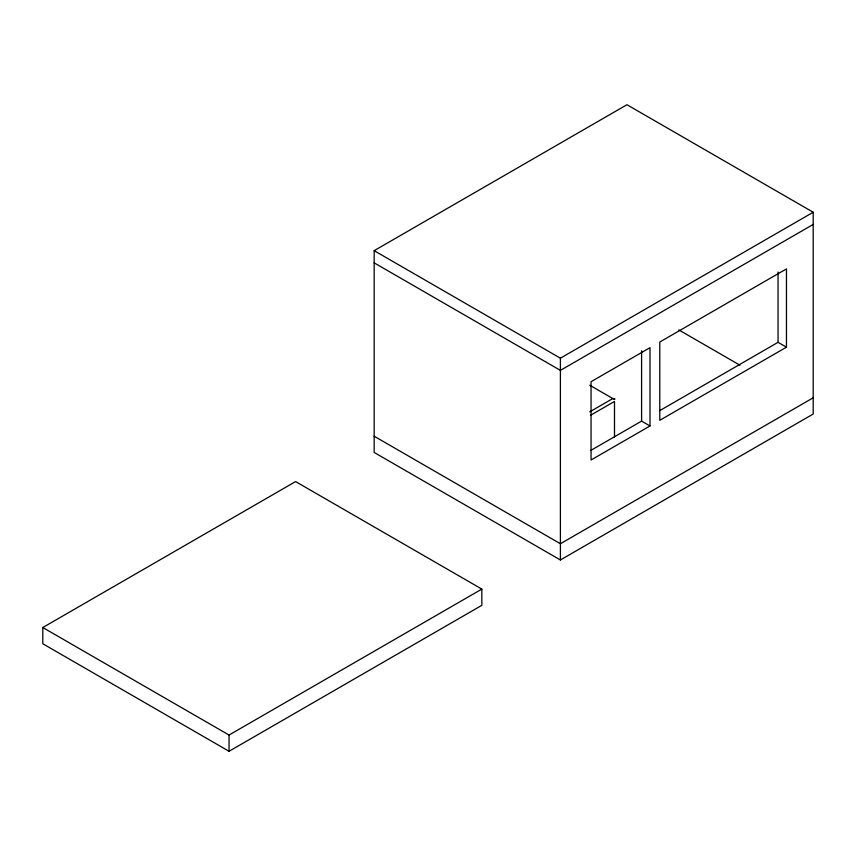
<?xml version="1.0" encoding="UTF-8"?>
<svg xmlns="http://www.w3.org/2000/svg" width="856" height="856" viewBox="0 0 856 856"><rect width="100%" height="100%" fill="white"/><g stroke="black" fill="none" stroke-linecap="round" stroke-linejoin="round"><path stroke-width="1.28" d="M374.158 250.669L626.956 104.721L813.2 212.245L813.2 414.026L560.402 559.974L374.158 452.45L374.158 250.669L560.402 358.193L813.2 212.245M42.8 627.523L295.598 481.575L481.842 589.099L481.842 605.331L229.044 751.279L42.8 643.755L42.8 627.523L229.044 735.047L481.842 589.099M813.2 224.433L560.402 370.38L374.158 262.856M589.763 411.854L612.821 398.532A4.259 3.478 0 0 1 614.983 398.971M590.544 415.278L614.501 401.443L614.501 437.084M590.736 450.47L641.593 421.109L650.004 425.967L650.004 347.675L591.057 381.701L591.057 459.993L650.004 425.967M659.441 410.805L778.051 342.325L786.461 347.183L786.461 268.891L659.783 342.026L659.783 420.317L786.461 347.183M813.2 397.794L560.402 543.742L374.158 436.218M678.819 329.913L739.905 365.18M589.773 385.221L614.501 399.506M778.051 271.994L778.051 342.325M641.593 350.778L641.593 421.109M560.402 358.193L560.402 559.974M229.044 735.047L229.044 751.279"/></g></svg>
